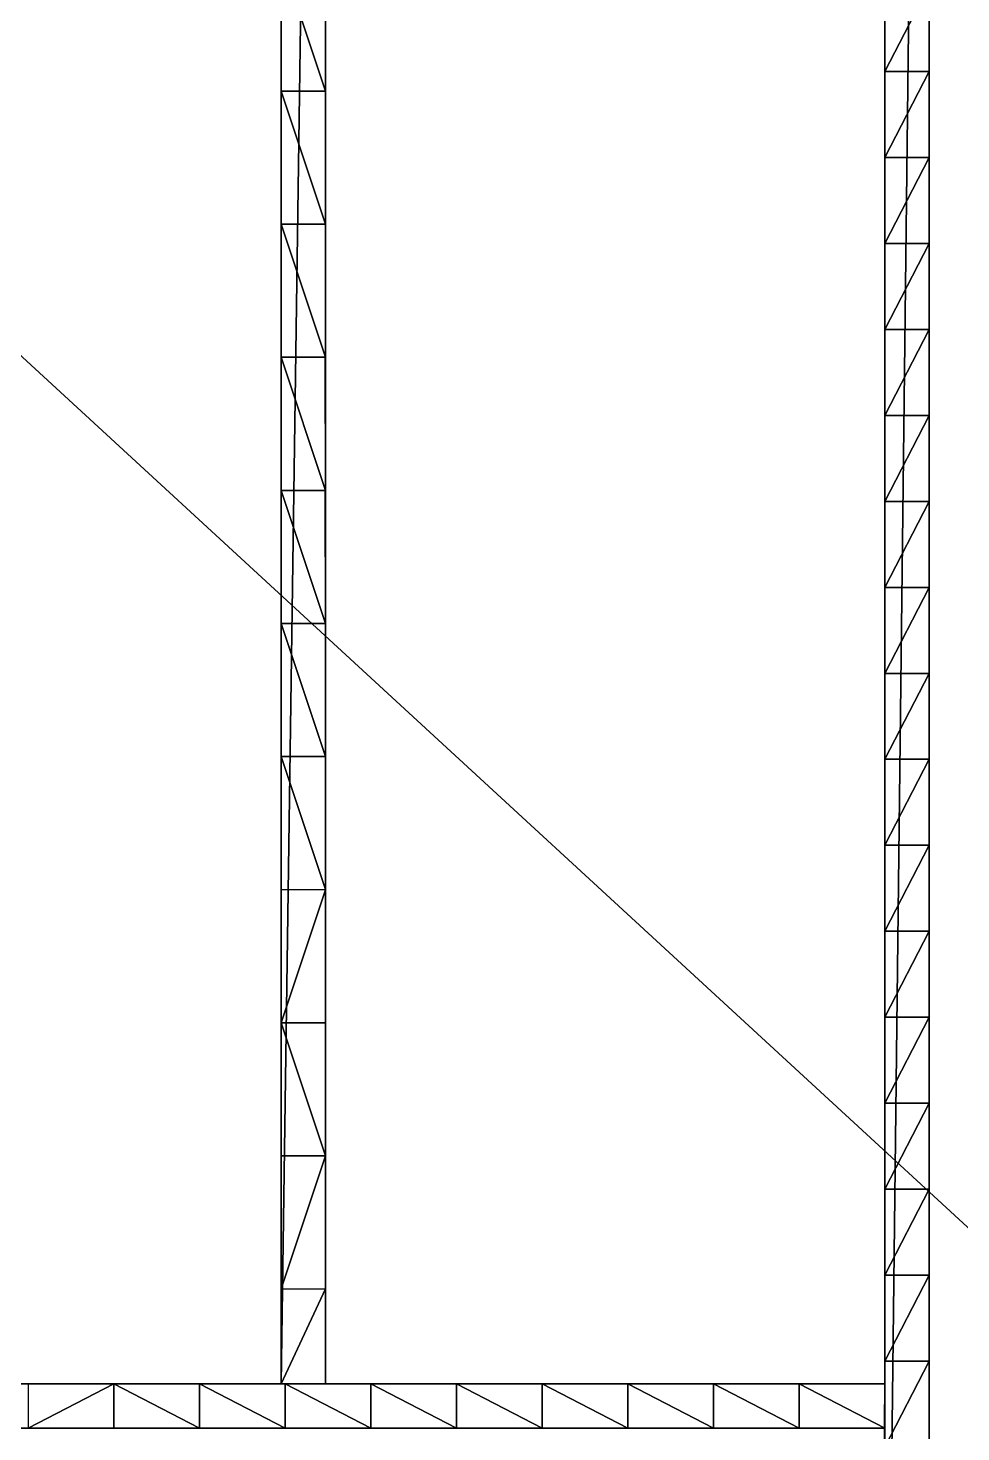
# Model space of a CAD drawing. Extents: x -275 to 275, y -480 to 0.
# Drawn here: x 25 to 130.1, y -400.3 to -242.1 of the extents above; entities that cross this region are included whole.
import ezdxf

# ---------------------------------------------------------------- set-up
doc = ezdxf.new("R2010")
doc.units = 0
doc.layers.add('BRANCO', color=7, linetype='CONTINUOUS')

msp = doc.modelspace()

# ---------------------------------------------------------------- linework, layer by layer
at = {"layer": 'BRANCO'}
for points in [[(-231.4779, -43.5, -74), (-231.4779, -470, -74), (231.523, -470, -74), (-231.4779, -43.5, -74)], [(-231.4779, -43.5, -74), (231.523, -470, -74), (231.523, -43.5, -74), (-231.4779, -43.5, -74)], [(53.52303, -394.8958, -73.93039), (58.50761, -43.50116, -73.93039), (53.5076, -43.50739, -73.93039), (53.52303, -394.8958, -73.93039)], [(53.52303, -394.8958, -73.93039), (58.52303, -394.8896, -73.93039), (58.50761, -43.50116, -73.93039), (53.52303, -394.8958, -73.93039)], [(121.523, -470, -73.99706), (126.523, -470, -73.99706), (126.523, -43.5, -73.99706), (121.523, -470, -73.99706)], [(121.523, -470, -73.99706), (126.523, -43.5, -73.99706), (121.523, -43.5, -73.99706), (121.523, -470, -73.99706)], [(58.51532, -249.1954, -0.976512), (58.51532, -234.1954, -0.46868), (53.51532, -234.2016, -0.46868), (58.51532, -249.1954, -0.976512)], [(53.51532, -249.2016, -0.976512), (53.51532, -234.2016, -0.46868), (53.51532, -249.2016, -73.93039), (53.51532, -249.2016, -0.976512)], [(53.51532, -249.2016, -73.93039), (53.51532, -234.2016, -0.46868), (53.51532, -234.2016, -73.93039), (53.51532, -249.2016, -73.93039)], [(58.51532, -249.1954, -0.976512), (53.51532, -234.2016, -0.46868), (53.51532, -249.2016, -0.976512), (58.51532, -249.1954, -0.976512)], [(58.51532, -234.1954, -0.46868), (58.51532, -249.1954, -0.976512), (58.51532, -249.1954, -73.93039), (58.51532, -234.1954, -0.46868)], [(58.51532, -234.1954, -0.46868), (58.51532, -249.1954, -73.93039), (58.51532, -234.1954, -73.93039), (58.51532, -234.1954, -0.46868)], [(121.523, -246.99, -0.046702), (121.523, -237.3, -0.194232), (121.523, -246.99, -73.99706), (121.523, -246.99, -0.046702)], [(121.523, -246.99, -73.99706), (121.523, -237.3, -0.194232), (121.523, -237.3, -73.99706), (121.523, -246.99, -73.99706)], [(126.523, -237.3, -0.194232), (121.523, -237.3, -0.194232), (121.523, -246.99, -0.046702), (126.523, -237.3, -0.194232)], [(126.523, -237.3, -0.194232), (121.523, -246.99, -0.046702), (126.523, -246.99, -0.046702), (126.523, -237.3, -0.194232)], [(126.523, -237.3, -0.194232), (126.523, -246.99, -0.046702), (126.523, -246.99, -73.99706), (126.523, -237.3, -0.194232)], [(126.523, -237.3, -0.194232), (126.523, -246.99, -73.99706), (126.523, -237.3, -73.99706), (126.523, -237.3, -0.194232)], [(121.523, -256.68, -0.046702), (121.523, -246.99, -0.046702), (121.523, -256.68, -73.99706), (121.523, -256.68, -0.046702)], [(121.523, -256.68, -73.99706), (121.523, -246.99, -0.046702), (121.523, -246.99, -73.99706), (121.523, -256.68, -73.99706)], [(126.523, -246.99, -0.046702), (121.523, -246.99, -0.046702), (121.523, -256.68, -0.046702), (126.523, -246.99, -0.046702)], [(126.523, -246.99, -0.046702), (121.523, -256.68, -0.046702), (126.523, -256.68, 0.00294), (126.523, -246.99, -0.046702)], [(126.523, -246.99, -0.046702), (126.523, -256.68, -0.046702), (126.523, -256.68, -73.99706), (126.523, -246.99, -0.046702)], [(126.523, -246.99, -0.046702), (126.523, -256.68, -73.99706), (126.523, -246.99, -73.99706), (126.523, -246.99, -0.046702)], [(58.51532, -264.1954, -1.823786), (58.51532, -249.1954, -0.976512), (53.51532, -249.2016, -0.976512), (58.51532, -264.1954, -1.823786)], [(53.51532, -264.2016, -1.823786), (53.51532, -249.2016, -0.976512), (53.51729, -264.2016, -73.93039), (53.51532, -264.2016, -1.823786)], [(53.51729, -264.2016, -73.93039), (53.51532, -249.2016, -0.976512), (53.51532, -249.2016, -73.93039), (53.51729, -264.2016, -73.93039)], [(58.51532, -264.1954, -1.823786), (53.51532, -249.2016, -0.976512), (53.51532, -264.2016, -1.823786), (58.51532, -264.1954, -1.823786)], [(58.51532, -249.1954, -0.976512), (58.51532, -264.1954, -1.823786), (58.51729, -264.1954, -73.93039), (58.51532, -249.1954, -0.976512)], [(58.51532, -249.1954, -0.976512), (58.51729, -264.1954, -73.93039), (58.51532, -249.1954, -73.93039), (58.51532, -249.1954, -0.976512)], [(121.523, -266.37, -0.045288), (121.523, -256.68, 0.00294), (121.523, -266.37, -73.99706), (121.523, -266.37, -0.045288)], [(121.523, -266.37, -73.99706), (121.523, -256.68, 0.00294), (121.523, -256.68, -73.99706), (121.523, -266.37, -73.99706)], [(126.523, -256.68, 0.00294), (121.523, -256.68, -0.046702), (121.523, -266.37, -0.045288), (126.523, -256.68, 0.00294)], [(126.523, -256.68, 0.00294), (121.523, -266.37, -0.045288), (126.523, -266.37, -0.045288), (126.523, -256.68, 0.00294)], [(126.523, -256.68, 0.00294), (126.523, -266.37, -0.045288), (126.523, -266.37, -73.99706), (126.523, -256.68, 0.00294)], [(126.523, -256.68, 0.00294), (126.523, -266.37, -73.99706), (126.523, -256.68, -73.99706), (126.523, -256.68, 0.00294)], [(58.51532, -279.1954, -3.011806), (58.51532, -264.1954, -1.823786), (53.51532, -264.2016, -1.823786), (58.51532, -279.1954, -3.011806)], [(53.51532, -279.2016, -3.011806), (53.51532, -264.2016, -1.823786), (53.51532, -279.2016, -73.93039), (53.51532, -279.2016, -3.011806)], [(53.51532, -279.2016, -73.93039), (53.51532, -264.2016, -1.823786), (53.51532, -264.2016, -73.93039), (53.51532, -279.2016, -73.93039)], [(58.51532, -279.1954, -3.011806), (53.51532, -264.2016, -1.823786), (53.51532, -279.2016, -3.011806), (58.51532, -279.1954, -3.011806)], [(58.51532, -264.1954, -1.823786), (58.51532, -279.1954, -3.011806), (58.51532, -279.1954, -73.93039), (58.51532, -264.1954, -1.823786)], [(58.51532, -264.1954, -1.823786), (58.51532, -279.1954, -73.93039), (58.51532, -264.1954, -73.93039), (58.51532, -264.1954, -1.823786)], [(121.523, -276.06, -0.191403), (121.523, -266.37, -0.045288), (121.523, -276.06, -73.99706), (121.523, -276.06, -0.191403)], [(121.523, -276.06, -73.99706), (121.523, -266.37, -0.045288), (121.523, -266.37, -73.99706), (121.523, -276.06, -73.99706)], [(126.523, -266.37, -0.045288), (121.523, -266.37, -0.045288), (121.523, -276.06, -0.191403), (126.523, -266.37, -0.045288)], [(126.523, -266.37, -0.045288), (121.523, -276.06, -0.191403), (126.523, -276.06, -0.191403), (126.523, -266.37, -0.045288)], [(126.523, -266.37, -0.045288), (126.523, -276.06, -0.191403), (126.523, -276.06, -73.99706), (126.523, -266.37, -0.045288)], [(126.523, -266.37, -0.045288), (126.523, -276.06, -73.99706), (126.523, -266.37, -73.99706), (126.523, -266.37, -0.045288)], [(121.523, -285.75, -0.435449), (121.523, -276.06, -0.191403), (121.523, -285.75, -73.99706), (121.523, -285.75, -0.435449)], [(121.523, -285.75, -73.99706), (121.523, -276.06, -0.191403), (121.523, -276.06, -73.99706), (121.523, -285.75, -73.99706)], [(126.523, -276.06, -0.191403), (121.523, -276.06, -0.191403), (121.523, -285.75, -0.435449), (126.523, -276.06, -0.191403)], [(126.523, -276.06, -0.191403), (121.523, -285.75, -0.435449), (126.523, -285.75, -0.435449), (126.523, -276.06, -0.191403)], [(126.523, -276.06, -0.191403), (126.523, -285.75, -0.435449), (126.523, -285.75, -73.99706), (126.523, -276.06, -0.191403)], [(126.523, -276.06, -0.191403), (126.523, -285.75, -73.99706), (126.523, -276.06, -73.99706), (126.523, -276.06, -0.191403)], [(58.51532, -294.1954, -4.542408), (58.49663, -279.1954, -3.011806), (53.51532, -279.2016, -3.011806), (58.51532, -294.1954, -4.542408)], [(53.51532, -294.2016, -4.542408), (53.51532, -279.2016, -3.011806), (53.51532, -294.2016, -73.93039), (53.51532, -294.2016, -4.542408)], [(53.51532, -294.2016, -73.93039), (53.51532, -279.2016, -3.011806), (53.51532, -279.2016, -73.93039), (53.51532, -294.2016, -73.93039)], [(58.51532, -294.1954, -4.542408), (53.51532, -279.2016, -3.011806), (53.51532, -294.2016, -4.542408), (58.51532, -294.1954, -4.542408)], [(58.51532, -279.1954, -3.011806), (58.51532, -294.1954, -4.542408), (58.51532, -294.1954, -73.93039), (58.51532, -279.1954, -3.011806)], [(58.51532, -279.1954, -3.011806), (58.51532, -294.1954, -73.93039), (58.51532, -279.1954, -73.93039), (58.51532, -279.1954, -3.011806)], [(121.523, -295.44, -0.7775), (121.523, -285.75, -0.435449), (121.523, -295.44, -73.99706), (121.523, -295.44, -0.7775)], [(121.523, -295.44, -73.99706), (121.523, -285.75, -0.435449), (121.523, -285.75, -73.99706), (121.523, -295.44, -73.99706)], [(126.523, -285.75, -0.435449), (121.523, -285.75, -0.435449), (121.523, -295.44, -0.7775), (126.523, -285.75, -0.435449)], [(126.523, -285.75, -0.435449), (121.523, -295.44, -0.7775), (126.523, -295.44, -0.7775), (126.523, -285.75, -0.435449)], [(126.523, -285.75, -0.435449), (126.523, -295.44, -0.7775), (126.523, -295.44, -73.99706), (126.523, -285.75, -0.435449)], [(126.523, -285.75, -0.435449), (126.523, -295.44, -73.99706), (126.523, -285.75, -73.99706), (126.523, -285.75, -0.435449)], [(58.51532, -309.1954, -6.417983), (58.49663, -294.1954, -4.542408), (53.51532, -294.2016, -4.542408), (58.51532, -309.1954, -6.417983)], [(53.51532, -309.2016, -6.417983), (53.51532, -294.2016, -4.542408), (53.51927, -309.2016, -73.93039), (53.51532, -309.2016, -6.417983)], [(53.51927, -309.2016, -73.93039), (53.51532, -294.2016, -4.542408), (53.51532, -294.2016, -73.93039), (53.51927, -309.2016, -73.93039)], [(58.51532, -309.1954, -6.417983), (53.51532, -294.2016, -4.542408), (53.51532, -309.2016, -6.417983), (58.51532, -309.1954, -6.417983)], [(58.51532, -294.1954, -4.542408), (58.51532, -309.1954, -6.417983), (58.51927, -309.1954, -73.93039), (58.51532, -294.1954, -4.542408)], [(58.51532, -294.1954, -4.542408), (58.51927, -309.1954, -73.93039), (58.51532, -294.1954, -73.93039), (58.51532, -294.1954, -4.542408)], [(121.523, -305.13, -1.217662), (121.523, -295.44, -0.7775), (121.523, -305.13, -73.99706), (121.523, -305.13, -1.217662)], [(121.523, -305.13, -73.99706), (121.523, -295.44, -0.7775), (121.523, -295.44, -73.99706), (121.523, -305.13, -73.99706)], [(126.523, -295.44, -0.7775), (121.523, -295.44, -0.7775), (121.523, -305.13, -1.217662), (126.523, -295.44, -0.7775)], [(126.523, -295.44, -0.7775), (121.523, -305.13, -1.217662), (126.523, -305.13, -1.217662), (126.523, -295.44, -0.7775)], [(126.523, -295.44, -0.7775), (126.523, -305.13, -1.217662), (126.523, -305.13, -73.99706), (126.523, -295.44, -0.7775)], [(126.523, -295.44, -0.7775), (126.523, -305.13, -73.99706), (126.523, -295.44, -73.99706), (126.523, -295.44, -0.7775)], [(121.523, -314.82, -1.756069), (121.523, -305.13, -1.217662), (121.523, -314.82, -73.99706), (121.523, -314.82, -1.756069)], [(121.523, -314.82, -73.99706), (121.523, -305.13, -1.217662), (121.523, -305.13, -73.99706), (121.523, -314.82, -73.99706)], [(126.523, -305.13, -1.217662), (121.523, -305.13, -1.217662), (121.523, -314.82, -1.756069), (126.523, -305.13, -1.217662)], [(126.523, -305.13, -1.217662), (121.523, -314.82, -1.756069), (126.523, -314.82, -1.756069), (126.523, -305.13, -1.217662)], [(126.523, -305.13, -1.217662), (126.523, -314.82, -1.756069), (126.523, -314.82, -73.99706), (126.523, -305.13, -1.217662)], [(126.523, -305.13, -1.217662), (126.523, -314.82, -73.99706), (126.523, -305.13, -73.99706), (126.523, -305.13, -1.217662)], [(58.51532, -324.1954, -8.641484), (58.51532, -309.1954, -6.417983), (53.51532, -309.2016, -6.417983), (58.51532, -324.1954, -8.641484)], [(53.51532, -324.2016, -8.641484), (53.51532, -309.2016, -6.417983), (53.51532, -324.2016, -73.93039), (53.51532, -324.2016, -8.641484)], [(53.51532, -324.2016, -73.93039), (53.51532, -309.2016, -6.417983), (53.51532, -309.2016, -73.93039), (53.51532, -324.2016, -73.93039)], [(58.51532, -324.1954, -8.641484), (53.51532, -309.2016, -6.417983), (53.51532, -324.2016, -8.641484), (58.51532, -324.1954, -8.641484)], [(58.51532, -309.1954, -6.417983), (58.51532, -324.1954, -8.641484), (58.51532, -324.1954, -73.93039), (58.51532, -309.1954, -6.417983)], [(58.51532, -309.1954, -6.417983), (58.51532, -324.1954, -73.93039), (58.51532, -309.1954, -73.93039), (58.51532, -309.1954, -6.417983)], [(121.523, -324.51, -2.392889), (121.523, -314.82, -1.756069), (121.523, -324.51, -73.99706), (121.523, -324.51, -2.392889)], [(121.523, -324.51, -73.99706), (121.523, -314.82, -1.756069), (121.523, -314.82, -73.99706), (121.523, -324.51, -73.99706)], [(126.523, -314.82, -1.756069), (121.523, -314.82, -1.756069), (121.523, -324.51, -2.392889), (126.523, -314.82, -1.756069)], [(126.523, -314.82, -1.756069), (121.523, -324.51, -2.392889), (126.523, -324.51, -2.392889), (126.523, -314.82, -1.756069)], [(126.523, -314.82, -1.756069), (126.523, -324.51, -2.392889), (126.523, -324.51, -73.99706), (126.523, -314.82, -1.756069)], [(126.523, -314.82, -1.756069), (126.523, -324.51, -73.99706), (126.523, -314.82, -73.99706), (126.523, -314.82, -1.756069)], [(58.51532, -339.1954, -11.21646), (58.51532, -324.1954, -8.641484), (53.51532, -324.1955, -8.64058), (58.51532, -339.1954, -11.21646)], [(58.51532, -339.1954, -11.21646), (53.51532, -324.1955, -8.64058), (53.51532, -339.2016, -11.21646), (58.51532, -339.1954, -11.21646)], [(53.51532, -339.2016, -11.21646), (53.51532, -324.2016, -8.641484), (53.51532, -339.2016, -73.93039), (53.51532, -339.2016, -11.21646)], [(53.51532, -339.2016, -73.93039), (53.51532, -324.2016, -8.641484), (53.51532, -324.2016, -73.93039), (53.51532, -339.2016, -73.93039)], [(58.51532, -324.1954, -8.641484), (58.51532, -339.1954, -11.21646), (58.51532, -339.1954, -73.93039), (58.51532, -324.1954, -8.641484)], [(58.51532, -324.1954, -8.641484), (58.51532, -339.1954, -73.93039), (58.51532, -324.1954, -73.93039), (58.51532, -324.1954, -8.641484)], [(121.523, -334.2, -3.128316), (121.523, -324.51, -2.392889), (121.523, -334.2, -73.99706), (121.523, -334.2, -3.128316)], [(121.523, -334.2, -73.99706), (121.523, -324.51, -2.392889), (121.523, -324.51, -73.99706), (121.523, -334.2, -73.99706)], [(126.523, -324.51, -2.392889), (121.523, -324.51, -2.392889), (121.523, -334.2, -3.128316), (126.523, -324.51, -2.392889)], [(126.523, -324.51, -2.392889), (121.523, -334.2, -3.128316), (126.523, -334.2, -3.128316), (126.523, -324.51, -2.392889)], [(126.523, -324.51, -2.392889), (126.523, -334.2, -3.128316), (126.523, -334.2, -73.99706), (126.523, -324.51, -2.392889)], [(126.523, -324.51, -2.392889), (126.523, -334.2, -73.99706), (126.523, -324.51, -73.99706), (126.523, -324.51, -2.392889)], [(121.523, -343.89, -3.96258), (121.523, -334.2, -3.128316), (121.523, -343.89, -73.99706), (121.523, -343.89, -3.96258)], [(121.523, -343.89, -73.99706), (121.523, -334.2, -3.128316), (121.523, -334.2, -73.99706), (121.523, -343.89, -73.99706)], [(126.523, -334.2, -3.128316), (121.523, -334.2, -3.128316), (121.523, -343.89, -3.96258), (126.523, -334.2, -3.128316)], [(126.523, -334.2, -3.128316), (121.523, -343.89, -3.96258), (126.523, -343.89, -3.96258), (126.523, -334.2, -3.128316)], [(126.523, -334.2, -3.128316), (126.523, -343.89, -3.96258), (126.523, -343.89, -73.99706), (126.523, -334.2, -3.128316)], [(126.523, -334.2, -3.128316), (126.523, -343.89, -73.99706), (126.523, -334.2, -73.99706), (126.523, -334.2, -3.128316)], [(58.51532, -339.2014, -11.2175), (53.51532, -339.2016, -11.2175), (53.51532, -354.2016, -14.14708), (58.51532, -339.2014, -11.2175)], [(58.51532, -339.2014, -11.2175), (53.51532, -354.2016, -14.14708), (58.51532, -354.2014, -14.14826), (58.51532, -339.2014, -11.2175)], [(53.51532, -354.2016, -14.14708), (53.51532, -339.2016, -11.21646), (53.51532, -354.2016, -73.93039), (53.51532, -354.2016, -14.14708)], [(53.51532, -354.2016, -73.93039), (53.51532, -339.2016, -11.21646), (53.51532, -339.2016, -73.93039), (53.51532, -354.2016, -73.93039)], [(58.51532, -339.1954, -11.21646), (58.51532, -354.1954, -14.14708), (58.51532, -354.1954, -73.93039), (58.51532, -339.1954, -11.21646)], [(58.51532, -339.1954, -11.21646), (58.51532, -354.1954, -73.93039), (58.51532, -339.1954, -73.93039), (58.51532, -339.1954, -11.21646)], [(121.523, -353.58, -4.895939), (121.523, -343.89, -3.96258), (121.523, -353.58, -73.99706), (121.523, -353.58, -4.895939)], [(121.523, -353.58, -73.99706), (121.523, -343.89, -3.96258), (121.523, -343.89, -73.99706), (121.523, -353.58, -73.99706)], [(126.523, -343.89, -3.96258), (121.523, -343.89, -3.96258), (121.523, -353.58, -4.895939), (126.523, -343.89, -3.96258)], [(126.523, -343.89, -3.96258), (121.523, -353.58, -4.895939), (126.523, -353.58, -4.895939), (126.523, -343.89, -3.96258)], [(126.523, -343.89, -3.96258), (126.523, -353.58, -4.895939), (126.523, -353.58, -73.99706), (126.523, -343.89, -3.96258)], [(126.523, -343.89, -3.96258), (126.523, -353.58, -73.99706), (126.523, -343.89, -73.99706), (126.523, -343.89, -3.96258)], [(53.51532, -354.2016, -14.14826), (58.51532, -369.2013, -17.43961), (58.51532, -354.1954, -14.14708), (53.51532, -354.2016, -14.14826)], [(53.51532, -369.2016, -17.43818), (53.51532, -354.2016, -14.14708), (53.51532, -369.2016, -73.93039), (53.51532, -369.2016, -17.43818)], [(53.51532, -369.2016, -73.93039), (53.51532, -354.2016, -14.14708), (53.51532, -354.2016, -73.93039), (53.51532, -369.2016, -73.93039)], [(53.51532, -354.2016, -14.14826), (53.51532, -369.2016, -17.43818), (58.51532, -369.2013, -17.43961), (53.51532, -354.2016, -14.14826)], [(58.51532, -354.1954, -14.14708), (58.51532, -369.1954, -17.43818), (58.51532, -369.1954, -73.93039), (58.51532, -354.1954, -14.14708)], [(58.51532, -354.1954, -14.14708), (58.51532, -369.1954, -73.93039), (58.51532, -354.1954, -73.93039), (58.51532, -354.1954, -14.14708)], [(121.523, -363.27, -5.928684), (121.523, -353.58, -4.895939), (121.523, -363.27, -73.99706), (121.523, -363.27, -5.928684)], [(121.523, -363.27, -73.99706), (121.523, -353.58, -4.895939), (121.523, -353.58, -73.99706), (121.523, -363.27, -73.99706)], [(126.523, -353.58, -4.895939), (121.523, -353.58, -4.895939), (121.523, -363.27, -5.928684), (126.523, -353.58, -4.895939)], [(126.523, -353.58, -4.895939), (121.523, -363.27, -5.928684), (126.523, -363.27, -5.928684), (126.523, -353.58, -4.895939)], [(126.523, -353.58, -4.895939), (126.523, -363.27, -5.928684), (126.523, -363.27, -73.99706), (126.523, -353.58, -4.895939)], [(126.523, -353.58, -4.895939), (126.523, -363.27, -73.99706), (126.523, -353.58, -73.99706), (126.523, -353.58, -4.895939)], [(121.523, -372.96, -7.061138), (121.523, -363.27, -5.928684), (121.523, -372.96, -73.99706), (121.523, -372.96, -7.061138)], [(121.523, -372.96, -73.99706), (121.523, -363.27, -5.928684), (121.523, -363.27, -73.99706), (121.523, -372.96, -73.99706)], [(126.523, -363.27, -5.928684), (121.523, -363.27, -5.928684), (121.523, -372.96, -7.061138), (126.523, -363.27, -5.928684)], [(126.523, -363.27, -5.928684), (121.523, -372.96, -7.061138), (126.523, -372.96, -7.061138), (126.523, -363.27, -5.928684)], [(126.523, -363.27, -5.928684), (126.523, -372.96, -7.061138), (126.523, -372.96, -73.99706), (126.523, -363.27, -5.928684)], [(126.523, -363.27, -5.928684), (126.523, -372.96, -73.99706), (126.523, -363.27, -73.99706), (126.523, -363.27, -5.928684)], [(58.51532, -369.1954, -17.43818), (53.51532, -369.2016, -17.43818), (53.51532, -384.2016, -21.09527), (58.51532, -369.1954, -17.43818)], [(58.51532, -369.1954, -17.43818), (53.51532, -384.2016, -21.09527), (58.51532, -384.2013, -21.0967), (58.51532, -369.1954, -17.43818)], [(53.51532, -384.2016, -21.09527), (53.51532, -369.2016, -17.43818), (53.51532, -384.2016, -73.93039), (53.51532, -384.2016, -21.09527)], [(53.51532, -384.2016, -73.93039), (53.51532, -369.2016, -17.43818), (53.51532, -369.2016, -73.93039), (53.51532, -384.2016, -73.93039)], [(58.51532, -369.1954, -17.43818), (58.51532, -384.1954, -21.09527), (58.51532, -384.1954, -73.93039), (58.51532, -369.1954, -17.43818)], [(58.51532, -369.1954, -17.43818), (58.51532, -384.1954, -73.93039), (58.51532, -369.1954, -73.93039), (58.51532, -369.1954, -17.43818)], [(121.523, -382.65, -8.293658), (121.523, -372.96, -7.061138), (121.523, -382.65, -73.99706), (121.523, -382.65, -8.293658)], [(121.523, -382.65, -73.99706), (121.523, -372.96, -7.061138), (121.523, -372.96, -73.99706), (121.523, -382.65, -73.99706)], [(126.523, -372.96, -7.061138), (121.523, -372.96, -7.061138), (121.523, -382.65, -8.293658), (126.523, -372.96, -7.061138)], [(126.523, -372.96, -7.061138), (121.523, -382.65, -8.293658), (126.523, -382.65, -8.293658), (126.523, -372.96, -7.061138)], [(126.523, -372.96, -7.061138), (126.523, -382.65, -8.293658), (126.523, -382.65, -73.99706), (126.523, -372.96, -7.061138)], [(126.523, -372.96, -7.061138), (126.523, -382.65, -73.99706), (126.523, -372.96, -73.99706), (126.523, -372.96, -7.061138)], [(121.523, -392.34, -9.626634), (121.523, -382.65, -8.293658), (121.523, -392.34, -73.99706), (121.523, -392.34, -9.626634)], [(121.523, -392.34, -73.99706), (121.523, -382.65, -8.293658), (121.523, -382.65, -73.99706), (121.523, -392.34, -73.99706)], [(126.523, -382.65, -8.293658), (121.523, -382.65, -8.293658), (121.523, -392.34, -9.626634), (126.523, -382.65, -8.293658)], [(126.523, -382.65, -8.293658), (121.523, -392.34, -9.626634), (126.523, -392.34, -9.626634), (126.523, -382.65, -8.293658)], [(126.523, -382.65, -8.293658), (126.523, -392.34, -9.626634), (126.523, -392.34, -73.99706), (126.523, -382.65, -8.293658)], [(126.523, -382.65, -8.293658), (126.523, -392.34, -73.99706), (126.523, -382.65, -73.99706), (126.523, -382.65, -8.293658)], [(58.51532, -384.2013, -21.0967), (53.51532, -384.205, -21.09617), (53.52864, -394.8958, -23.93039), (58.51532, -384.2013, -21.0967)], [(53.52303, -394.8958, -23.9295), (53.51532, -384.2016, -21.09527), (53.52303, -394.8958, -73.93039), (53.52303, -394.8958, -23.9295)], [(53.52303, -394.8958, -73.93039), (53.51532, -384.2016, -21.09527), (53.51532, -384.2016, -73.93039), (53.52303, -394.8958, -73.93039)], [(58.51532, -384.2013, -21.0967), (53.52864, -394.8958, -23.93039), (58.52303, -394.8896, -23.93039), (58.51532, -384.2013, -21.0967)], [(58.51532, -384.1954, -21.09527), (58.52303, -394.8896, -23.9295), (58.52303, -394.8896, -73.93039), (58.51532, -384.1954, -21.09527)], [(58.51532, -384.1954, -21.09527), (58.52303, -394.8896, -73.93039), (58.51532, -384.1954, -73.93039), (58.51532, -384.1954, -21.09527)], [(121.523, -402.03, -11.06049), (121.523, -392.34, -9.626634), (121.4993, -402.03, -73.99706), (121.523, -402.03, -11.06049)], [(121.4993, -402.03, -73.99706), (121.523, -392.34, -9.626634), (121.523, -392.34, -73.99706), (121.4993, -402.03, -73.99706)], [(126.523, -392.34, -9.626634), (121.523, -392.34, -9.626634), (121.523, -402.03, -11.06049), (126.523, -392.34, -9.626634)], [(126.523, -392.34, -9.626634), (121.523, -402.03, -11.06049), (126.523, -402.03, -11.06237), (126.523, -392.34, -9.626634)], [(126.523, -392.34, -9.626634), (126.523, -402.03, -11.06049), (126.4993, -402.03, -73.99706), (126.523, -392.34, -9.626634)], [(126.523, -392.34, -9.626634), (126.4993, -402.03, -73.99706), (126.523, -392.34, -73.99706), (126.523, -392.34, -9.626634)], [(15.3715, -394.8884, -73.99433), (25.0215, -394.8884, 0.177502), (25.02303, -394.8884, -73.99433), (15.3715, -394.8884, -73.99433)], [(34.6715, -399.8884, -0.048642), (34.6715, -394.8884, -0.048642), (25.0215, -399.8884, 0.177502), (34.6715, -399.8884, -0.048642)], [(25.0215, -399.8884, 0.177502), (34.6715, -394.8884, -0.048642), (25.0215, -394.8884, 0.177502), (25.0215, -399.8884, 0.177502)], [(25.0215, -394.8884, 0.177502), (34.6715, -394.8884, -0.048642), (25.02303, -394.8884, -73.99433), (25.0215, -394.8884, 0.177502)], [(25.02303, -394.8884, -73.99433), (34.6715, -394.8884, -0.048642), (34.6715, -394.8884, -73.99433), (25.02303, -394.8884, -73.99433)], [(34.6715, -399.8884, -0.048642), (44.3215, -399.8884, -0.728569), (34.6715, -394.8884, -0.048642), (34.6715, -399.8884, -0.048642)], [(34.6715, -394.8884, -0.048642), (44.3215, -399.8884, -0.728569), (44.3215, -394.8884, -0.728569), (34.6715, -394.8884, -0.048642)], [(34.6715, -394.8884, -0.048642), (44.3215, -394.8884, -0.728569), (34.6715, -394.8884, -73.99433), (34.6715, -394.8884, -0.048642)], [(34.6715, -394.8884, -73.99433), (44.3215, -394.8884, -0.728569), (44.3215, -394.8884, -73.99433), (34.6715, -394.8884, -73.99433)], [(44.3215, -399.8884, -0.728569), (53.9715, -399.8884, -1.866819), (44.3215, -394.8884, -0.728569), (44.3215, -399.8884, -0.728569)], [(44.3215, -394.8884, -0.728569), (53.9715, -399.8884, -1.866819), (53.9715, -394.8884, -1.866819), (44.3215, -394.8884, -0.728569)], [(44.3215, -394.8884, -0.728569), (53.9715, -394.8884, -1.866819), (44.3215, -394.8884, -73.99433), (44.3215, -394.8884, -0.728569)], [(44.3215, -394.8884, -73.99433), (53.9715, -394.8884, -1.866819), (53.9715, -394.8884, -73.99433), (44.3215, -394.8884, -73.99433)], [(58.52303, -394.8896, -73.93039), (58.52303, -394.8896, -23.93039), (53.52303, -394.8958, -23.93039), (58.52303, -394.8896, -73.93039)], [(58.52303, -394.8896, -73.93039), (53.52303, -394.8958, -23.93039), (53.52303, -394.8958, -73.93039), (58.52303, -394.8896, -73.93039)], [(53.9715, -399.8884, -1.866819), (63.6215, -399.8884, -3.471125), (53.9715, -394.8884, -1.866819), (53.9715, -399.8884, -1.866819)], [(53.9715, -394.8884, -1.866819), (63.6215, -399.8884, -3.471125), (63.6215, -394.8884, -3.471125), (53.9715, -394.8884, -1.866819)], [(53.9715, -394.8884, -1.866819), (63.6215, -394.8884, -3.471125), (53.9715, -394.8884, -73.99433), (53.9715, -394.8884, -1.866819)], [(53.9715, -394.8884, -73.99433), (63.6215, -394.8884, -3.471125), (63.6215, -394.8884, -73.99433), (53.9715, -394.8884, -73.99433)], [(63.6215, -399.8884, -3.471125), (73.2715, -399.8884, -5.552687), (63.6215, -394.8884, -3.471125), (63.6215, -399.8884, -3.471125)], [(63.6215, -394.8884, -3.471125), (73.2715, -399.8884, -5.552687), (73.2715, -394.8884, -5.552687), (63.6215, -394.8884, -3.471125)], [(63.6215, -394.8884, -3.471125), (73.2715, -394.8884, -5.552687), (63.6215, -394.8884, -73.99433), (63.6215, -394.8884, -3.471125)], [(63.6215, -394.8884, -73.99433), (73.2715, -394.8884, -5.552687), (73.2715, -394.8884, -73.99433), (63.6215, -394.8884, -73.99433)], [(73.2715, -399.8884, -5.552687), (82.9215, -399.8884, -8.126578), (73.2715, -394.8884, -5.552687), (73.2715, -399.8884, -5.552687)], [(73.2715, -394.8884, -5.552687), (82.9215, -399.8884, -8.126578), (82.9215, -394.8884, -8.126578), (73.2715, -394.8884, -5.552687)], [(73.2715, -394.8884, -5.552687), (82.9215, -394.8884, -8.126578), (73.2715, -394.8884, -73.99433), (73.2715, -394.8884, -5.552687)], [(73.2715, -394.8884, -73.99433), (82.9215, -394.8884, -8.126578), (82.9215, -394.8884, -73.99433), (73.2715, -394.8884, -73.99433)], [(82.9215, -399.8884, -8.126578), (92.5715, -399.8884, -11.21233), (82.9215, -394.8884, -8.126578), (82.9215, -399.8884, -8.126578)], [(82.9215, -394.8884, -8.126578), (92.5715, -399.8884, -11.21233), (92.5715, -394.8884, -11.21233), (82.9215, -394.8884, -8.126578)], [(82.9215, -394.8884, -8.126578), (92.5715, -394.8884, -11.21233), (82.9215, -394.8884, -73.99433), (82.9215, -394.8884, -8.126578)], [(82.9215, -394.8884, -73.99433), (92.5715, -394.8884, -11.21233), (92.5715, -394.8884, -73.99433), (82.9215, -394.8884, -73.99433)], [(92.5715, -399.8884, -11.21233), (102.2215, -399.8884, -14.83476), (92.5715, -394.8884, -11.21233), (92.5715, -399.8884, -11.21233)], [(92.5715, -394.8884, -11.21233), (102.2215, -399.8884, -14.83476), (102.2215, -394.8884, -14.83476), (92.5715, -394.8884, -11.21233)], [(92.5715, -394.8884, -11.21233), (102.2215, -394.8884, -14.83476), (92.5715, -394.8884, -73.99433), (92.5715, -394.8884, -11.21233)], [(92.5715, -394.8884, -73.99433), (102.2215, -394.8884, -14.83476), (102.2215, -394.8884, -73.99433), (92.5715, -394.8884, -73.99433)], [(102.2215, -399.8884, -14.83476), (111.8715, -399.8884, -19.02507), (102.2215, -394.8884, -14.83476), (102.2215, -399.8884, -14.83476)], [(102.2215, -394.8884, -14.83476), (111.8715, -399.8884, -19.02507), (111.8715, -394.8884, -19.02507), (102.2215, -394.8884, -14.83476)], [(102.2215, -394.8884, -14.83476), (111.8715, -394.8884, -19.02507), (102.2215, -394.8884, -73.99433), (102.2215, -394.8884, -14.83476)], [(102.2215, -394.8884, -73.99433), (111.8715, -394.8884, -19.02507), (111.8715, -394.8884, -73.99433), (102.2215, -394.8884, -73.99433)], [(111.8715, -399.8884, -19.02507), (121.5215, -399.8884, -23.8225), (111.8715, -394.8884, -19.02507), (111.8715, -399.8884, -19.02507)], [(111.8715, -394.8884, -19.02507), (121.5215, -399.8884, -23.8225), (121.5215, -394.8884, -23.8225), (111.8715, -394.8884, -19.02507)], [(111.8715, -394.8884, -19.02507), (121.5215, -394.8884, -23.8225), (111.8715, -394.8884, -73.99433), (111.8715, -394.8884, -19.02507)], [(111.8715, -394.8884, -73.99433), (121.5215, -394.8884, -23.8225), (121.523, -394.8884, -73.99433), (111.8715, -394.8884, -73.99433)], [(121.5215, -394.8884, -23.8225), (121.523, -394.8884, -73.99433), (121.523, -399.8884, -73.99433), (121.5215, -394.8884, -23.8225)], [(121.5215, -394.8884, -23.8225), (121.523, -399.8884, -73.99433), (121.5215, -399.8884, -23.8225), (121.5215, -394.8884, -23.8225)], [(25.0215, -399.8884, 0.177502), (15.3715, -399.8884, -73.99433), (25.02303, -399.8884, -73.99433), (25.0215, -399.8884, 0.177502)], [(34.6715, -399.8884, -0.048642), (25.0215, -399.8884, 0.177502), (25.02303, -399.8884, -73.99433), (34.6715, -399.8884, -0.048642)], [(34.6715, -399.8884, -0.048642), (25.02303, -399.8884, -73.99433), (34.6715, -399.8884, -73.99433), (34.6715, -399.8884, -0.048642)], [(44.3215, -399.8884, -0.728569), (34.6715, -399.8884, -0.048642), (34.6715, -399.8884, -73.99433), (44.3215, -399.8884, -0.728569)], [(44.3215, -399.8884, -0.728569), (34.6715, -399.8884, -73.99433), (44.3215, -399.8884, -73.99433), (44.3215, -399.8884, -0.728569)], [(53.9715, -399.8884, -1.866819), (44.3215, -399.8884, -0.728569), (44.3215, -399.8884, -73.99433), (53.9715, -399.8884, -1.866819)], [(53.9715, -399.8884, -1.866819), (44.3215, -399.8884, -73.99433), (53.9715, -399.8884, -73.99433), (53.9715, -399.8884, -1.866819)], [(63.6215, -399.8884, -3.471125), (53.9715, -399.8884, -1.866819), (53.9715, -399.8884, -73.99433), (63.6215, -399.8884, -3.471125)], [(63.6215, -399.8884, -3.471125), (53.9715, -399.8884, -73.99433), (63.6215, -399.8884, -73.99433), (63.6215, -399.8884, -3.471125)], [(73.2715, -399.8884, -5.552687), (63.6215, -399.8884, -3.471125), (63.6215, -399.8884, -73.99433), (73.2715, -399.8884, -5.552687)], [(73.2715, -399.8884, -5.552687), (63.6215, -399.8884, -73.99433), (73.2715, -399.8884, -73.99433), (73.2715, -399.8884, -5.552687)], [(82.9215, -399.8884, -8.126578), (73.2715, -399.8884, -5.552687), (73.2715, -399.8884, -73.99433), (82.9215, -399.8884, -8.126578)], [(82.9215, -399.8884, -8.126578), (73.2715, -399.8884, -73.99433), (82.9215, -399.8884, -73.99433), (82.9215, -399.8884, -8.126578)], [(92.5715, -399.8884, -11.21233), (82.9215, -399.8884, -8.126578), (82.9215, -399.8884, -73.99433), (92.5715, -399.8884, -11.21233)], [(92.5715, -399.8884, -11.21233), (82.9215, -399.8884, -73.99433), (92.5715, -399.8884, -73.99433), (92.5715, -399.8884, -11.21233)], [(102.2215, -399.8884, -14.83476), (92.5715, -399.8884, -11.21233), (92.5715, -399.8884, -73.99433), (102.2215, -399.8884, -14.83476)], [(102.2215, -399.8884, -14.83476), (92.5715, -399.8884, -73.99433), (102.2215, -399.8884, -73.99433), (102.2215, -399.8884, -14.83476)], [(111.8715, -399.8884, -19.02507), (102.2215, -399.8884, -14.83476), (102.2215, -399.8884, -73.99433), (111.8715, -399.8884, -19.02507)], [(111.8715, -399.8884, -19.02507), (102.2215, -399.8884, -73.99433), (111.8715, -399.8884, -73.99433), (111.8715, -399.8884, -19.02507)], [(121.5215, -399.8884, -23.8225), (111.8715, -399.8884, -19.02507), (111.8715, -399.8884, -73.99433), (121.5215, -399.8884, -23.8225)], [(121.5215, -399.8884, -23.8225), (111.8715, -399.8884, -73.99433), (121.523, -399.8884, -73.99433), (121.5215, -399.8884, -23.8225)]]:
    msp.add_3dface(points, dxfattribs=at)

doc.saveas('drawing.dxf')
